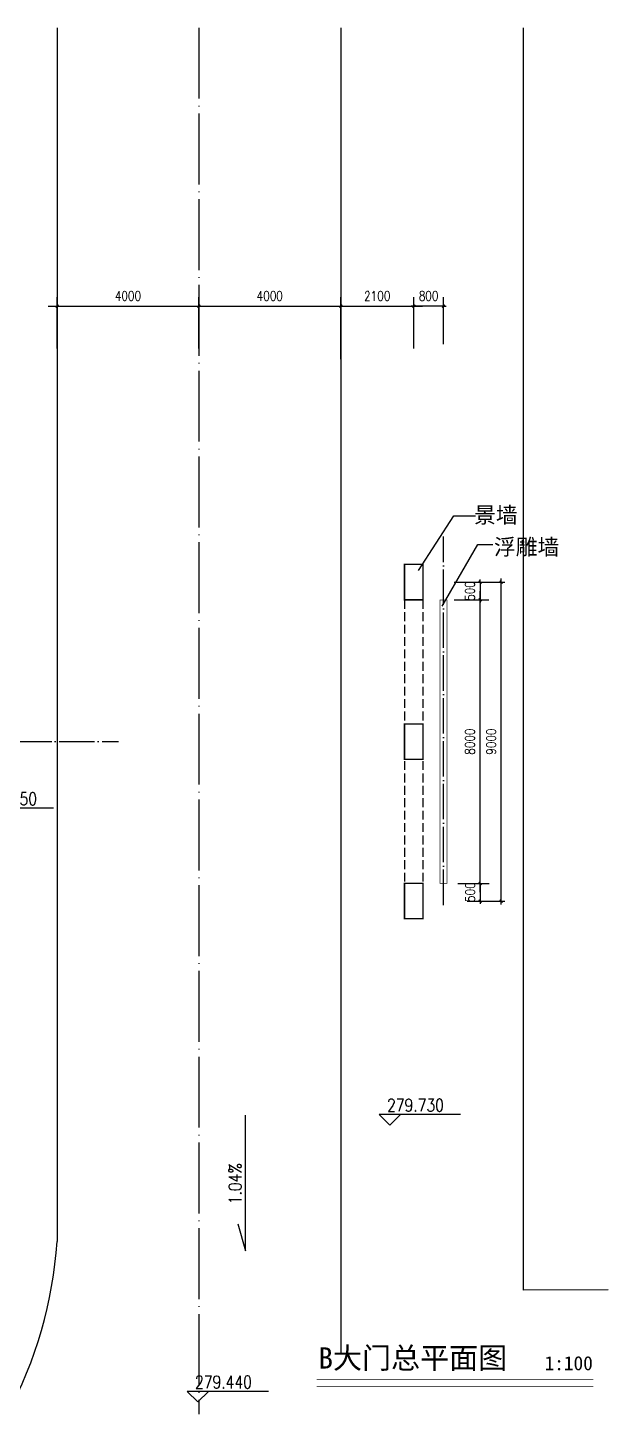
# Model space of a CAD drawing. Extents: x 249174 to 363784, y -3149 to 82603.
# Drawn here: x 281856 to 298229, y -3149 to 35980 of the extents above; entities that cross this region are included whole.
import ezdxf

# ---------------------------------------------------------------- set-up
doc = ezdxf.new("R2010")
doc.units = 0
doc.header["$LTSCALE"] = 1000
doc.header["$MEASUREMENT"] = 0
doc.linetypes.add('DASH', pattern=[0.35, 0.25, -0.1])
doc.linetypes.add('DOTE', pattern=[2.42, 2, -0.2, 0.02, -0.2])
doc.layers.get('0').update_dxf_attribs({"linetype": 'CONTINUOUS'})
doc.layers.get('DEFPOINTS').update_dxf_attribs({"color": 6, "linetype": 'CONTINUOUS'})
for name, color, linetype in [('111', 4, 'CONTINUOUS'), ('3', 84, 'CONTINUOUS'), ('BB', 5, 'CONTINUOUS'), ('DIM', 3, 'CONTINUOUS'), ('LAYER7', 8, 'CONTINUOUS'), ('PUB_TEXT', 7, 'CONTINUOUS'), ('WINDOW', 84, 'CONTINUOUS')]:
    doc.layers.add(name, color=color, linetype=linetype)
doc.styles.add('DIM_FONT', font='SIMPLEX', dxfattribs={"width": 0.8})
doc.styles.add('HZTXT', font='SIMSUN.TTF')
doc.styles.add('STSL', font='TIMES.TTF')
doc.dimstyles.new('DIMN', dxfattribs={"dimtxt": 300, "dimasz": 1, "dimexe": 250, "dimexo": 300, "dimgap": 150, "dimtad": 1, "dimdec": 0, "dimzin": 0, "dimtxsty": 'DIM_FONT', "dimblk": '_DIMX', "dimblk1": '_DIMX', "dimblk2": '_DIMX', "dimcen": 100, "dimdle": 250, "dimclrd": 3, "dimclre": 3, "dimclrt": 7, "dimazin": 3, "dimtfac": 1, "dimtdec": 0, "dimtix": 1, "dimtmove": 0, "dimatfit": 3, "dimtolj": 1, "dimtzin": 0})
doc.dimstyles.new('NORMAL', dxfattribs={"dimtxt": 200, "dimasz": 1, "dimexe": 250, "dimexo": 300, "dimgap": 150, "dimtad": 1, "dimdec": 0, "dimzin": 0, "dimtxsty": 'DIM_FONT', "dimblk": '_DIMX', "dimblk1": '_DIMX', "dimblk2": '_DIMX', "dimsah": 1, "dimcen": 100, "dimdle": 250, "dimclrd": 3, "dimclre": 3, "dimclrt": 7, "dimazin": 3, "dimtfac": 1, "dimtdec": 0, "dimtix": 1, "dimtmove": 0, "dimatfit": 3, "dimtolj": 1, "dimtzin": 0})

# ---------------------------------------------------------------- blocks, each defined once
blk = doc.blocks.new('_OBLIQUE')
at = {"color": 0, "linetype": 'BYBLOCK'}
blk.add_line((-0.5, -0.5), (0.5, 0.5), dxfattribs=at)
blk = doc.blocks.new('*D241')
at = {"color": 3, "linetype": 'BYBLOCK'}
for p, q in [((307050, -40826), (307050, -31626)), ((306124, -31726), (307150, -31726)), ((306087, -40726), (307150, -40726))]:
    blk.add_line(p, q, dxfattribs=at)
at = {"layer": 'DEFPOINTS', "color": 0, "linetype": 'BYBLOCK'}
for p in [(306024, -31726), (307050, -31726), (305987, -40726)]:
    blk.add_point(p, dxfattribs=at)
at = {"color": 3, "linetype": 'BYBLOCK', "xscale": 75, "yscale": 75, "zscale": 75}
for p, rotation in [((307050, -31726), 90), ((307050, -40726), 270)]:
    blk.add_blockref('_OBLIQUE', p, dxfattribs=dict(at, rotation=rotation))
at = {"color": 7, "linetype": 'BYBLOCK', "insert": (306765, -36226), "char_height": 270, "attachment_point": 5, "rotation": 90, "style": 'DIM_FONT'}
blk.add_mtext('\\A1;9000', dxfattribs=at)
blk = doc.blocks.new('_DIMX')
blk.add_line((-150, 0), (150, 0))
at = {"const_width": 50}
blk.add_lwpolyline([(-70, -70), (70, 70)], dxfattribs=at)
blk = doc.blocks.new('*D247')
at = {"color": 3, "linetype": 'BYBLOCK'}
for p, q in [((306450, -40476), (306450, -31976)), ((305819, -32226), (306700, -32226)), ((305819, -40226), (306700, -40226))]:
    blk.add_line(p, q, dxfattribs=at)
at = {"layer": 'DEFPOINTS', "color": 0, "linetype": 'BYBLOCK'}
for p in [(305519, -32226), (306450, -32226), (305519, -40226)]:
    blk.add_point(p, dxfattribs=at)
at = {"color": 3, "linetype": 'BYBLOCK', "xscale": 75, "yscale": 75, "zscale": 75}
for p, rotation in [((306450, -32226), 90), ((306450, -40226), 270)]:
    blk.add_blockref('_OBLIQUE', p, dxfattribs=dict(at, rotation=rotation))
at = {"color": 7, "linetype": 'BYBLOCK', "insert": (306165, -36226), "char_height": 270, "attachment_point": 5, "rotation": 90, "style": 'DIM_FONT'}
blk.add_mtext('\\A1;8000', dxfattribs=at)
blk = doc.blocks.new('*D248')
at = {"color": 3, "linetype": 'BYBLOCK'}
for p, q in [((306119, -40226), (306706, -40226)), ((306456, -40226), (306456, -40151)), ((306456, -40226), (306456, -40726)), ((306119, -40726), (306706, -40726)), ((306456, -40726), (306456, -40801))]:
    blk.add_line(p, q, dxfattribs=at)
at = {"layer": 'DEFPOINTS', "color": 0, "linetype": 'BYBLOCK'}
for p in [(305819, -40226), (305819, -40726), (306456, -40726)]:
    blk.add_point(p, dxfattribs=at)
at = {"color": 3, "linetype": 'BYBLOCK', "xscale": 75, "yscale": 75, "zscale": 75}
for p, rotation in [((306456, -40226), 270), ((306456, -40726), 90)]:
    blk.add_blockref('_OBLIQUE', p, dxfattribs=dict(at, rotation=rotation))
at = {"color": 7, "linetype": 'BYBLOCK', "insert": (306171, -40476), "char_height": 270, "attachment_point": 5, "rotation": 90, "style": 'DIM_FONT'}
blk.add_mtext('\\A1;500', dxfattribs=at)
blk = doc.blocks.new('*D240')
at = {"color": 3, "linetype": 'BYBLOCK'}
for p, q in [((306450, -31726), (306450, -31651)), ((305719, -31726), (306700, -31726)), ((306450, -31726), (306450, -32226)), ((305719, -32226), (306700, -32226)), ((306450, -32226), (306450, -32301))]:
    blk.add_line(p, q, dxfattribs=at)
at = {"layer": 'DEFPOINTS', "color": 0, "linetype": 'BYBLOCK'}
for p in [(305419, -31726), (305419, -32226), (306450, -32226)]:
    blk.add_point(p, dxfattribs=at)
at = {"color": 3, "linetype": 'BYBLOCK', "xscale": 75, "yscale": 75, "zscale": 75}
for p, rotation in [((306450, -31726), 270), ((306450, -32226), 90)]:
    blk.add_blockref('_OBLIQUE', p, dxfattribs=dict(at, rotation=rotation))
at = {"color": 7, "linetype": 'BYBLOCK', "insert": (306165, -31976), "char_height": 270, "attachment_point": 5, "rotation": 90, "style": 'DIM_FONT'}
blk.add_mtext('\\A1;500', dxfattribs=at)
blk = doc.blocks.new('*D251')
at = {"color": 3, "linetype": 'BYBLOCK'}
for p, q in [((298519, -25130), (298519, -23685)), ((302519, -25430), (302519, -23685)), ((298269, -23935), (302769, -23935))]:
    blk.add_line(p, q, dxfattribs=at)
at = {"layer": 'DEFPOINTS', "color": 0, "linetype": 'BYBLOCK'}
for p in [(302519, -23935), (298519, -25430), (302519, -25730)]:
    blk.add_point(p, dxfattribs=at)
at = {"color": 3, "linetype": 'BYBLOCK', "xscale": 75, "yscale": 75, "zscale": 75, "rotation": 180}
blk.add_blockref('_OBLIQUE', (298519, -23935), dxfattribs=at)
at = {"color": 3, "linetype": 'BYBLOCK', "xscale": 75, "yscale": 75, "zscale": 75}
blk.add_blockref('_OBLIQUE', (302519, -23935), dxfattribs=at)
at = {"color": 7, "linetype": 'BYBLOCK', "insert": (300519, -23650), "char_height": 270, "attachment_point": 5, "style": 'DIM_FONT'}
blk.add_mtext('\\A1;4000', dxfattribs=at)
blk = doc.blocks.new('*D249')
at = {"color": 3, "linetype": 'BYBLOCK'}
for p, q in [((294519, -25130), (294519, -23685)), ((298519, -25130), (298519, -23685)), ((294269, -23935), (298769, -23935))]:
    blk.add_line(p, q, dxfattribs=at)
at = {"layer": 'DEFPOINTS', "color": 0, "linetype": 'BYBLOCK'}
for p in [(298519, -23935), (294519, -25430), (298519, -25430)]:
    blk.add_point(p, dxfattribs=at)
at = {"color": 3, "linetype": 'BYBLOCK', "xscale": 75, "yscale": 75, "zscale": 75, "rotation": 180}
blk.add_blockref('_OBLIQUE', (294519, -23935), dxfattribs=at)
at = {"color": 3, "linetype": 'BYBLOCK', "xscale": 75, "yscale": 75, "zscale": 75}
blk.add_blockref('_OBLIQUE', (298519, -23935), dxfattribs=at)
at = {"color": 7, "linetype": 'BYBLOCK', "insert": (296519, -23650), "char_height": 270, "attachment_point": 5, "style": 'DIM_FONT'}
blk.add_mtext('\\A1;4000', dxfattribs=at)
blk = doc.blocks.new('*D250')
at = {"color": 3, "linetype": 'BYBLOCK'}
for p, q in [((302519, -25430), (302519, -23685)), ((304579, -25130), (304579, -23685)), ((302269, -23935), (304829, -23935))]:
    blk.add_line(p, q, dxfattribs=at)
at = {"layer": 'DEFPOINTS', "color": 0, "linetype": 'BYBLOCK'}
for p in [(304579, -23935), (304579, -25430), (302519, -25730)]:
    blk.add_point(p, dxfattribs=at)
at = {"color": 3, "linetype": 'BYBLOCK', "xscale": 75, "yscale": 75, "zscale": 75, "rotation": 180}
blk.add_blockref('_OBLIQUE', (302519, -23935), dxfattribs=at)
at = {"color": 3, "linetype": 'BYBLOCK', "xscale": 75, "yscale": 75, "zscale": 75}
blk.add_blockref('_OBLIQUE', (304579, -23935), dxfattribs=at)
at = {"color": 7, "linetype": 'BYBLOCK', "insert": (303549, -23650), "char_height": 270, "attachment_point": 5, "style": 'DIM_FONT'}
blk.add_mtext('\\A1;2100', dxfattribs=at)
blk = doc.blocks.new('*D252')
at = {"color": 3, "linetype": 'BYBLOCK'}
for p, q in [((304579, -25011), (304579, -23685)), ((305419, -25011), (305419, -23685)), ((304579, -23935), (304504, -23935)), ((305419, -23935), (304579, -23935)), ((305419, -23935), (305494, -23935))]:
    blk.add_line(p, q, dxfattribs=at)
at = {"layer": 'DEFPOINTS', "color": 0, "linetype": 'BYBLOCK'}
for p in [(304579, -23935), (304579, -25311), (305419, -25311)]:
    blk.add_point(p, dxfattribs=at)
at = {"color": 3, "linetype": 'BYBLOCK', "xscale": 75, "yscale": 75, "zscale": 75}
blk.add_blockref('_OBLIQUE', (304579, -23935), dxfattribs=at)
at = {"color": 3, "linetype": 'BYBLOCK', "xscale": 75, "yscale": 75, "zscale": 75, "rotation": 180}
blk.add_blockref('_OBLIQUE', (305419, -23935), dxfattribs=at)
at = {"color": 7, "linetype": 'BYBLOCK', "insert": (304999, -23650), "char_height": 270, "attachment_point": 5, "style": 'DIM_FONT'}
blk.add_mtext('\\A1;800', dxfattribs=at)

msp = doc.modelspace()

# ---------------------------------------------------------------- linework, layer by layer
at = {"layer": '111', "linetype": 'BYBLOCK'}
for p, q in [((292873.4, 20662), (293875, 22206.4)), ((293875, 22206.4), (294487.5, 22206.4)), ((293540.5, 19656.8), (294551.6, 21393.7)), ((294551.6, 21393.7), (294974.6, 21393.7))]:
    msp.add_line(p, q, dxfattribs=at)
for points, const_width in [([(293002.2, 20834.1), (293002.2, 19834.1), (292482.2, 19834.1), (292482.2, 20834.1)], 40), ([(293682.2, 19834.1), (293682.2, 11834.1), (293482.2, 11834.1), (293482.2, 19834.1)], 20), ([(293002.2, 16334.1), (293002.2, 15334.1), (292482.2, 15334.1), (292482.2, 16334.1)], 40), ([(293002.2, 11834.1), (293002.2, 10834.1), (292482.2, 10834.1), (292482.2, 11834.1)], 40)]:
    msp.add_lwpolyline(points, close=True, dxfattribs=dict(at, const_width=const_width))
at = {"layer": '3'}
for p, q in [((295842.6, 354), (295842.6, 35980.3)), ((282583.8, 13952.4), (280294.8, 13952.4)), ((291771, 5307.5), (292069.1, 5013.8)), ((294060, 5307.5), (291771, 5307.5)), ((292069.1, 5013.8), (292367.2, 5307.5)), ((298229.5, 360.6), (295842.6, 354)), ((288643.5, -2507.6), (286354.5, -2507.6)), ((286354.5, -2507.6), (286652.6, -2801.2)), ((286354.5, -2507.6), (286652.6, -2801.2)), ((288643.5, -2507.6), (286354.5, -2507.6)), ((286652.6, -2801.2), (286950.7, -2507.6)), ((286652.6, -2801.2), (286950.7, -2507.6))]:
    msp.add_line(p, q, dxfattribs=at)
at = {"layer": 'BB'}
for p, q in [((282682.2, 35980.3), (282682.2, 1727.1)), ((290682.2, 35980.3), (290682.2, -1413.6))]:
    msp.add_line(p, q, dxfattribs=at)
at = {"layer": 'BB', "linetype": 'DOTE'}
msp.add_line((286682.2, 35980.3), (286682.2, -3149.2), dxfattribs=at)
at = {"layer": 'BB'}
msp.add_arc((270709.1, 2530.9), 12000, 331.74822, 356.15941, dxfattribs=at)
at = {"layer": 'DIM', "linetype": 'BYBLOCK'}
for p, q in [((287994.1, 1463.1), (287994.1, 5294.1)), ((287994.1, 1463.1), (287994.1, 5294.1)), ((287784.6, 2222), (287994.1, 1463.1)), ((287784.6, 2222), (287994.1, 1463.1))]:
    msp.add_line(p, q, dxfattribs=at)
at = {"layer": 'DIM', "linetype": 'BYBLOCK', "const_width": 20}
for points in [[(290007.7, -2173.6), (297809.9, -2173.6)], [(290007.7, -2373.6), (297809.9, -2373.6)]]:
    msp.add_lwpolyline(points, dxfattribs=at)
at = {"layer": 'LAYER7', "linetype": 'DOTE', "ltscale": 0.5}
for p, q in [((293582.2, 11220.5), (293582.2, 21617.7)), ((275481.5, 15834.1), (284420.1, 15834.1))]:
    msp.add_line(p, q, dxfattribs=at)
at = {"layer": 'WINDOW', "linetype": 'DASH'}
for p, q in [((292482.2, 19834.1), (292482.2, 11834.1)), ((293002.2, 19834.1), (293002.2, 11834.1))]:
    msp.add_line(p, q, dxfattribs=at)

# ---------------------------------------------------------------- texts
at = {"layer": '111', "linetype": 'BYBLOCK', "style": 'STSL'}
for s, p in [('景墙', (294446.4, 22004.7)), ('浮雕墙', (295006.5, 21103))]:
    msp.add_text(s, height=450, dxfattribs=at).set_placement(p)
at = {"layer": 'DIM', "linetype": 'BYBLOCK', "style": 'HZTXT'}
for s, height, p in [('B大门总平面图', 600, (290058.3, -1859.9)), ('1:100', 400, (296434.1, -1907.7))]:
    msp.add_text(s, height=height, dxfattribs=at).set_placement(p)
at = {"layer": 'PUB_TEXT', "linetype": 'CONTINUOUS', "style": 'DIM_FONT', "width": 0.8}
for s, p in [('288.150', (280513.7, 14039.8)), ('279.730', (291989.9, 5394.8)), ('279.440', (286573.4, -2420.2)), ('279.440', (286573.4, -2420.2))]:
    msp.add_text(s, height=360, dxfattribs=at).set_placement(p)
msp.add_text('1.04%', height=360, rotation=90, dxfattribs=at).set_placement((287884.8, 2778.1))
msp.add_text('1.04%', height=360, rotation=90, dxfattribs=at).set_placement((287884.8, 2778.1))

# ---------------------------------------------------------------- dimensions: what is measured, and where the dimension line sits
at = {"layer": 'DIM', "linetype": 'BYBLOCK'}
for base, p1, p2, picture, middle in [((286682.2, 28124.8), (282682.2, 26629.9), (286682.2, 26629.9), '*D249', (284682.2, 28409.8)), ((290682.2, 28124.8), (286682.2, 26629.9), (290682.2, 26329.9), '*D251', (288682.2, 28409.8))]:
    dim = msp.add_linear_dim(base=base, p1=p1, p2=p2, dimstyle='DIMN', override={"dimtxt": 270, "dimasz": 75, "dimblk1": 'OBLIQUE', "dimblk2": 'OBLIQUE', "dimsah": 1}, dxfattribs=at)
    dim.commit()
    dim.dimension.update_dxf_attribs({"geometry": picture, "text_midpoint": middle, "insert": (-11836.7, 52060.1)})
for p1, p2, text, picture, middle in [((290682.2, 26329.9), (292742.2, 26629.9), '2100', '*D250', (291712.2, 28409.8)), ((293582.2, 26748.9), (292742.2, 26748.9), '800', '*D252', (293162.2, 28409.8))]:
    dim = msp.add_linear_dim(base=(292742.2, 28124.8), p1=p1, p2=p2, text=text, dimstyle='DIMN', override={"dimtxt": 270, "dimasz": 75, "dimblk1": 'OBLIQUE', "dimblk2": 'OBLIQUE', "dimsah": 1}, dxfattribs=at)
    dim.commit()
    dim.dimension.update_dxf_attribs({"geometry": picture, "text_midpoint": middle, "insert": (-11836.7, 52060.1)})
for base, p1, p2, dimstyle, override, picture, middle in [((294613.7, 19834.1), (293582.2, 20334.1), (293582.2, 19834.1), 'DIMN', {"dimtxt": 270, "dimasz": 75, "dimblk1": 'OBLIQUE', "dimblk2": 'OBLIQUE', "dimsah": 1}, '*D240', (294328.7, 20084.1)), ((295213.7, 20334.1), (294150.2, 11334.1), (294187.7, 20334.1), 'NORMAL', {"dimtxt": 270, "dimasz": 75, "dimexe": 100, "dimexo": 100, "dimblk1": 'OBLIQUE', "dimblk2": 'OBLIQUE', "dimdle": 100}, '*D241', (294928.7, 15834.1)), ((294613.7, 19834.1), (293682.2, 11834.1), (293682.2, 19834.1), 'DIMN', {"dimtxt": 270, "dimasz": 75, "dimblk1": 'OBLIQUE', "dimblk2": 'OBLIQUE', "dimsah": 1}, '*D247', (294328.7, 15834.1)), ((294618.8, 11334.1), (293982.2, 11834.1), (293982.2, 11334.1), 'DIMN', {"dimtxt": 270, "dimasz": 75, "dimblk1": 'OBLIQUE', "dimblk2": 'OBLIQUE', "dimsah": 1}, '*D248', (294333.8, 11584.1))]:
    dim = msp.add_linear_dim(base=base, p1=p1, p2=p2, angle=90, dimstyle=dimstyle, override=override, dxfattribs=at)
    dim.commit()
    dim.dimension.update_dxf_attribs({"geometry": picture, "text_midpoint": middle, "insert": (-11836.7, 52060.1)})

doc.saveas('drawing.dxf')
